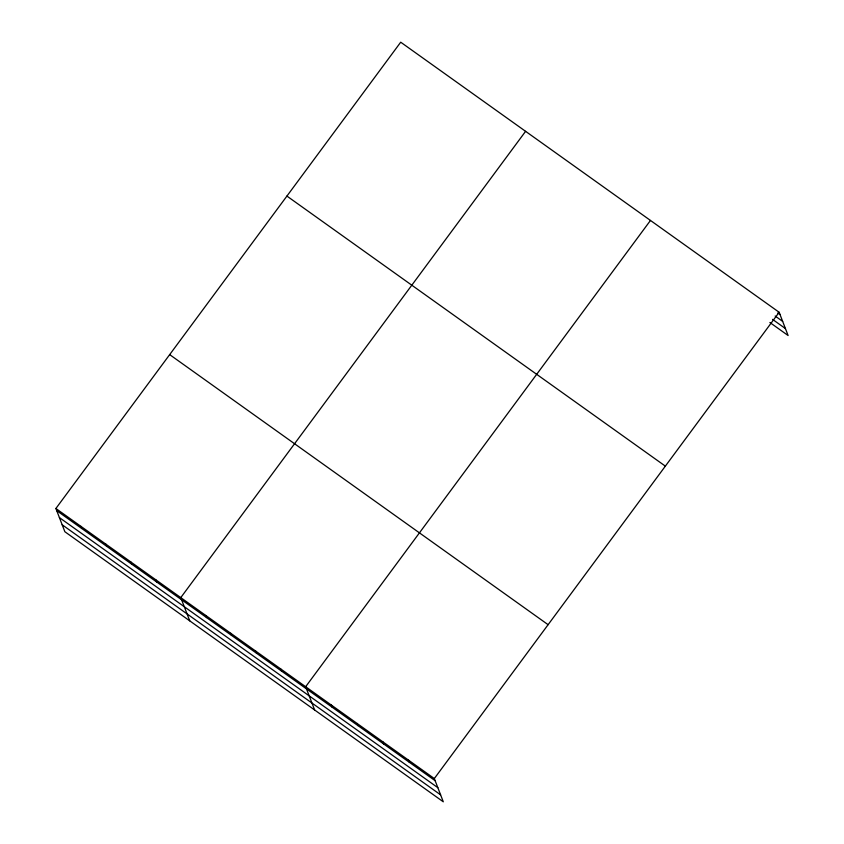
<?xml version="1.0" encoding="UTF-8"?>
<svg xmlns="http://www.w3.org/2000/svg" width="844" height="844" viewBox="0 0 844 844"><rect width="100%" height="100%" fill="white"/><g stroke="black" fill="none" stroke-linecap="round" stroke-linejoin="round"><path stroke-width="1.27" d="M55.894 508.489L434.322 778.558L443.29 801.8L64.861 531.731L55.894 508.489L400.71 42.2L779.139 312.269L788.106 335.511L769.886 322.503M525.59 131.326L180.774 597.615L189.742 620.857M650.471 220.442L305.655 686.731L314.622 709.973M434.322 778.558L779.139 312.269M777.83 312.913L779.983 314.443M775.161 316.036L782.662 321.395M772.555 319.38L785.426 328.559M286.918 196.072L665.357 466.141M169.676 354.617L548.115 624.687M56.727 510.652L435.166 780.721M59.407 517.604L437.846 787.684M62.171 524.778L440.61 794.848M408.591 760.191L409.424 762.364M382.859 741.823L383.693 743.997M357.128 723.466L357.962 725.629M331.397 705.099L332.23 707.261M280.683 668.912L281.516 671.075M255.7 651.083L256.544 653.256M230.728 633.264L231.562 635.426M205.746 615.434L206.59 617.597M155.792 579.786L156.636 581.949M130.82 561.956L131.653 564.13M105.848 544.137L106.682 546.3M80.866 526.308L81.699 528.481"/></g></svg>
